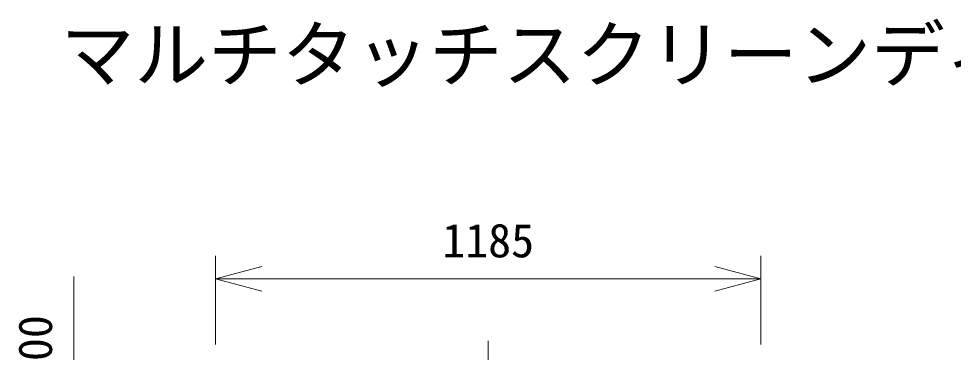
# Model space of a CAD drawing. Units: millimetres, scale not verified. Extents: x -62 to 63, y -57 to 57.
# Drawn here: x -37.8 to 13, y 38.7 to 56.8 of the extents above; entities that cross this region are included whole.
import ezdxf
from ezdxf.enums import TextEntityAlignment as Align

# ---------------------------------------------------------------- set-up
doc = ezdxf.new("R2010")
doc.units = ezdxf.units.MM
doc.header["$LTSCALE"] = 0.125
doc.linetypes.add('USER1', pattern=[28.575, 19.05, -3.175, 3.175, -3.175])
for name, color, linetype, lineweight in [('0-0_0', 7, 'Continuous', 18), ('0-5_SUNPO', 3, 'Continuous', 18), ('0-6_GAIKEI', 1, 'Continuous', 18)]:
    doc.layers.add(name, color=color, linetype=linetype, lineweight=lineweight)
doc.layers.add('0-2_MOJI1', color=7, linetype='Continuous')
doc.styles.add('ＭＳ ゴシック', font='')
doc.styles.get('ＭＳ ゴシック').set_extended_font_data('MS Gothic')

# ---------------------------------------------------------------- blocks, each defined once
blk = doc.blocks.new('_Open30')
at = {"layer": '0-0_0'}
blk.add_line((0, 0), (-1, 0), dxfattribs=at)
blk.add_lwpolyline([(-1, 0.26795), (0, 0), (-1, -0.26795)], dxfattribs=at)
blk = doc.blocks.new('D3')
at = {"layer": '0-5_SUNPO'}
for p, q in [((37.4105, 352.5919), (37.4105, 357.4014)), ((67.0205, 352.5919), (67.0205, 357.4014)), ((39.9105, 356.1514), (64.5205, 356.1514))]:
    blk.add_line(p, q, dxfattribs=at)
at = {"layer": '0-5_SUNPO', "xscale": 2.5, "yscale": 2.5, "rotation": 180}
blk.add_blockref('_Open30', (37.4105, 356.1514), dxfattribs=at)
at = {"layer": '0-5_SUNPO', "xscale": 2.5, "yscale": 2.5}
blk.add_blockref('_Open30', (67.0205, 356.1514), dxfattribs=at)
at = {"layer": '0-5_SUNPO', "color": 7, "style": 'ＭＳ ゴシック'}
blk.add_text('1185', height=1.833, dxfattribs=at).set_placement((49.7155, 356.7764), align=Align.BOTTOM_LEFT)
blk = doc.blocks.new('D5')
at = {"layer": '0-5_SUNPO'}
for p, q in [((29.7011, 345.8637), (29.7011, 356.2804)), ((45.5738, 345.8637), (28.4511, 345.8637)), ((29.7011, 340.8637), (29.7011, 343.3637)), ((45.5738, 338.3637), (28.4511, 338.3637))]:
    blk.add_line(p, q, dxfattribs=at)
at = {"layer": '0-5_SUNPO', "xscale": 2.5, "yscale": 2.5}
for p, rotation in [((29.7011, 345.8637), 90), ((29.7011, 338.3637), 270)]:
    blk.add_blockref('_Open30', p, dxfattribs=dict(at, rotation=rotation))
at = {"layer": '0-5_SUNPO', "color": 7, "style": 'ＭＳ ゴシック'}
blk.add_text('300', height=1.833, rotation=90, dxfattribs=at).set_placement((29.0761, 350.4471), align=Align.BOTTOM_LEFT)

msp = doc.modelspace()

# ---------------------------------------------------------------- linework, layer by layer
at = {"layer": '0-6_GAIKEI', "color": 9, "linetype": 'USER1'}
msp.add_line((-12.2752, 19.2543), (-12.2752, 39.2778), dxfattribs=at)

# ---------------------------------------------------------------- block references
at = {"layer": '0-5_SUNPO'}
for name in ['D3', 'D5']:
    msp.add_blockref(name, (-64.4907, -313.5069), dxfattribs=at)

# ---------------------------------------------------------------- texts
at = {"layer": '0-2_MOJI1', "style": 'ＭＳ ゴシック'}
msp.add_text('マルチタッチスクリーンディスプレイ', height=2.933, dxfattribs=at).set_placement((-35.4907, 52.4931), align=Align.BOTTOM_LEFT)

doc.saveas('drawing.dxf')
